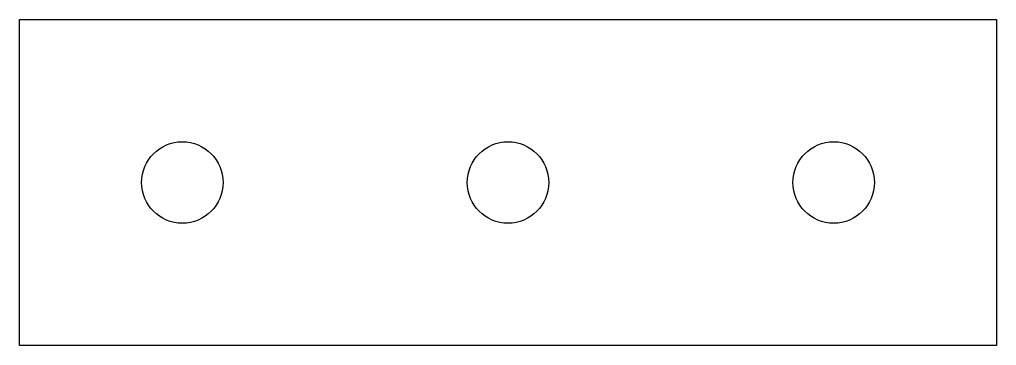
# Model space of a CAD drawing. Extents: x -30 to 30, y -10 to 10.
import ezdxf

# ---------------------------------------------------------------- set-up
doc = ezdxf.new("R2010")
doc.units = 0
doc.layers.get('0').update_dxf_attribs({"linetype": 'CONTINUOUS'})

msp = doc.modelspace()

# ---------------------------------------------------------------- linework, layer by layer
msp.add_lwpolyline([(30, -10), (-30, -10), (-30, 10), (30, 10)], close=True)
msp.add_lwpolyline([(30, -10), (-30, -10), (-30, 10), (30, 10)], close=True)
for centre in [(-20, 0), (-20, 0), (0, 0), (0, 0), (20, 0), (20, 0)]:
    msp.add_circle(centre, 2.5)

doc.saveas('drawing.dxf')
